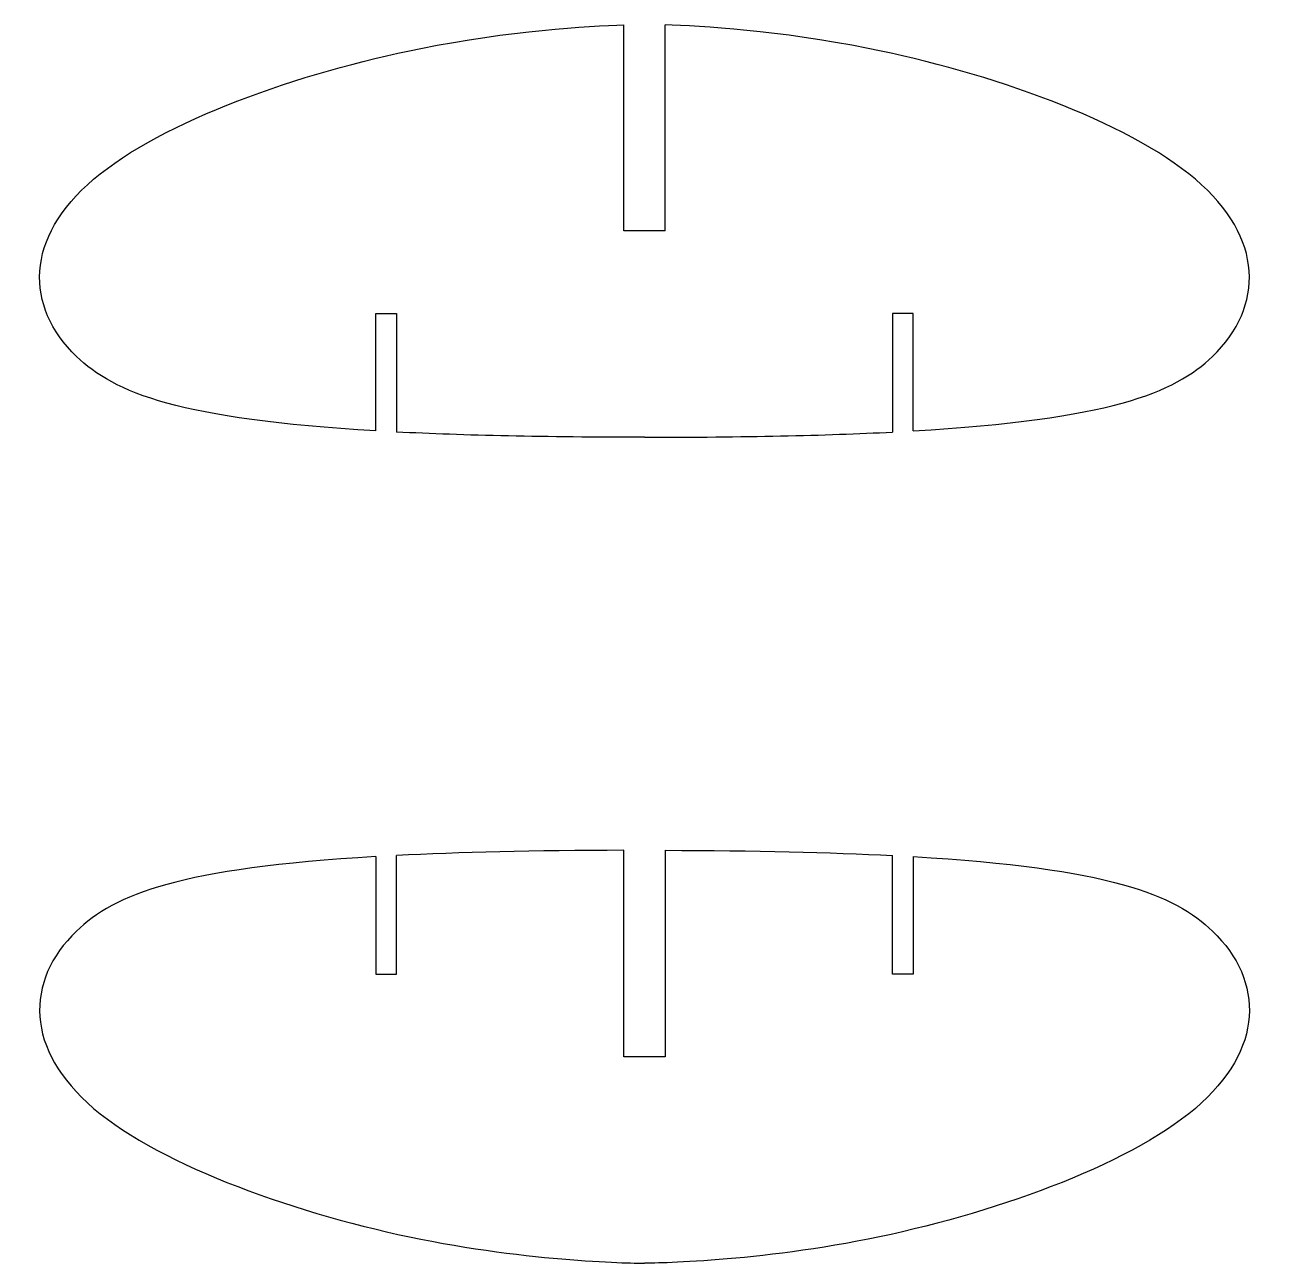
# Model space of a CAD drawing. Header units: millimetres. Extents: x -30 to 30, y -40 to 20.
import ezdxf

# ---------------------------------------------------------------- set-up
doc = ezdxf.new("R2010")
doc.units = ezdxf.units.MM
doc.layers.get('0').update_dxf_attribs({"lineweight": 25, "true_color": 0xffffff})

msp = doc.modelspace()

# ---------------------------------------------------------------- linework, layer by layer
for p, q in [((-1, 10), (-1, 19.977)), ((1, 10), (1, 19.977)), ((1, 10), (-1, 10)), ((-13, 6), (-12, 6)), ((-13, 0.307), (-13, 6)), ((-12, 6), (-12, 0.252)), ((13, 6), (12, 6)), ((12, 6), (12, 0.252)), ((13, 0.307), (13, 6)), ((-13, -20.307), (-13, -26)), ((-12, -26), (-12, -20.252)), ((-1, -30), (-1, -20.001)), ((1, -20.001), (1, -30)), ((12, -26), (12, -20.252)), ((13, -20.307), (13, -26)), ((-13, -26), (-12, -26)), ((13, -26), (12, -26)), ((1, -30), (-1, -30))]:
    msp.add_line(p, q)
for points, knots in [([(-13, 0.307), (-22.482, 0.863), (-30, 3.886), (-30, 13), (-11.768, 19.381), (-2.71, 19.918), (-1, 19.977)], [0.265917, 0.265917, 0.265917, 0.265917, 1, 2, 3, 3.734864, 3.734864, 3.734864, 3.734864]), ([(13, 0.307), (22.482, 0.863), (30, 3.886), (30, 13), (11.768, 19.381), (2.71, 19.918), (1, 19.977)], [0.265917, 0.265917, 0.265917, 0.265917, 1, 2, 3, 3.734864, 3.734864, 3.734864, 3.734864]), ([(-13, -20.307), (-22.482, -20.863), (-30, -23.886), (-30, -33), (-10, -40), (0, -40), (0, -40)], [0.265917, 0.265917, 0.265917, 0.265917, 1, 2, 3, 4, 4, 4, 4]), ([(13, -20.307), (22.482, -20.863), (30, -23.886), (30, -33), (10, -40), (0, -40), (0, -40)], [0.265917, 0.265917, 0.265917, 0.265917, 1, 2, 3, 4, 4, 4, 4])]:
    msp.add_open_spline(points, degree=3, knots=knots)
for points in [[(0, 0), (-4.813, 0), (-8.757, 0.087), (-12, 0.252)], [(0, 0), (4.813, 0), (8.757, 0.087), (12, 0.252)], [(-1, -20.001), (-5.368, -20.013), (-8.987, -20.099), (-12, -20.252)], [(1, -20.001), (5.368, -20.013), (8.987, -20.099), (12, -20.252)]]:
    msp.add_open_spline(points, degree=3)

doc.saveas('drawing.dxf')
